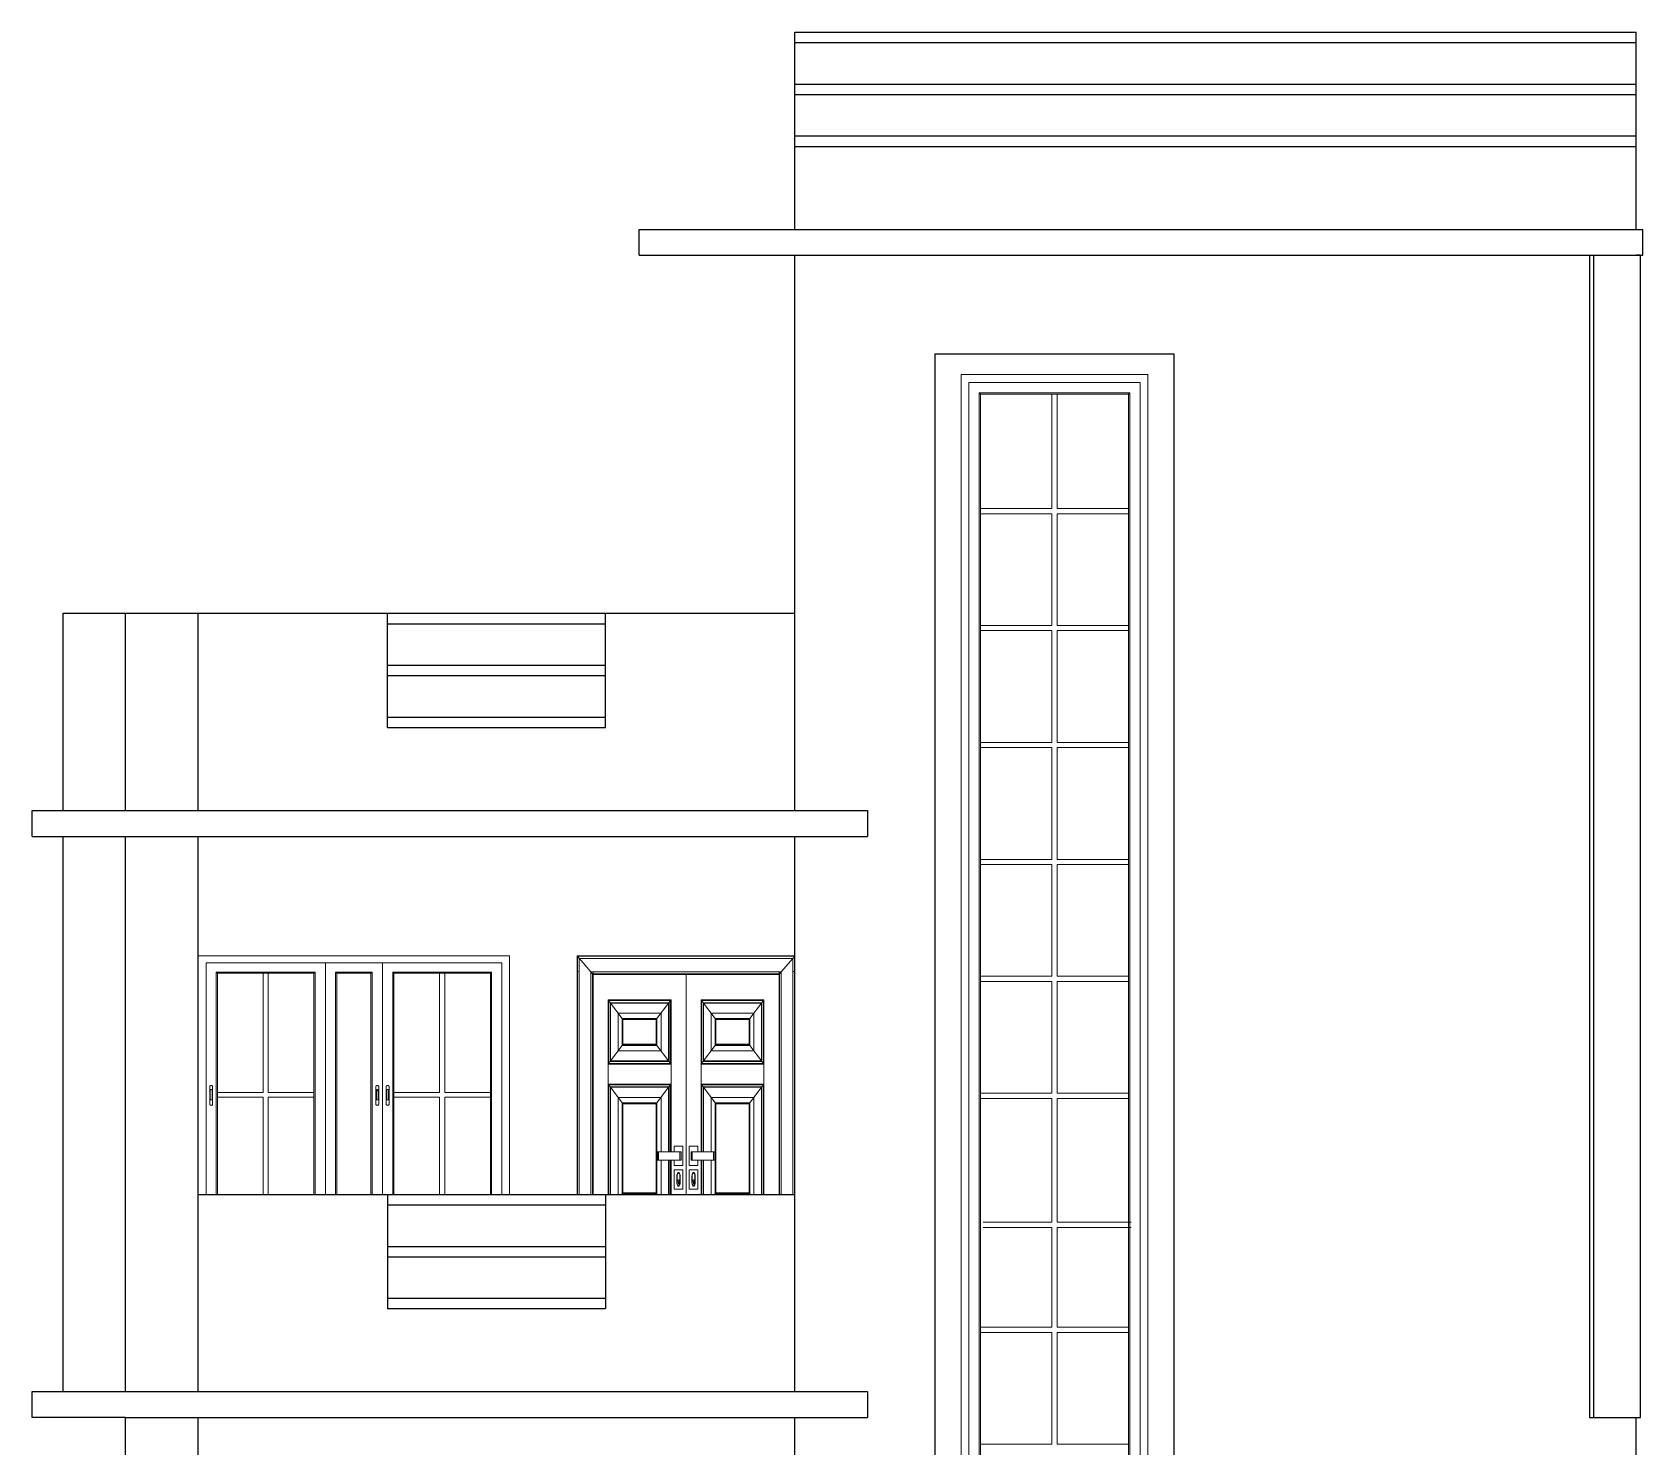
# Model space of a CAD drawing. Header units: inches. Extents: x -5142662 to -4941318, y -3361958 to -3160563.
# Drawn here: x -5011495.1 to -5011184.7, y -3261093.3 to -3260820.6 of the extents above; entities that cross this region are included whole.
import ezdxf

# ---------------------------------------------------------------- set-up
doc = ezdxf.new("R2010")
doc.units = ezdxf.units.IN
doc.header["$LTSCALE"] = 2
doc.header["$MEASUREMENT"] = 0
doc.layers.get('0').update_dxf_attribs({"linetype": 'CONTINUOUS'})
doc.layers.add('F-FURNITURE', color=30, linetype='CONTINUOUS', lineweight=13)
doc.layers.add('window', color=4, linetype='CONTINUOUS', lineweight=13)

msp = doc.modelspace()

# ---------------------------------------------------------------- linework, layer by layer
at = {"ltscale": 0.5}
for p, q in [((-5011348.08, -3260820.63), (-5011185.96, -3260820.63)), ((-5011348.08, -3260858.63), (-5011348.08, -3260820.63)), ((-5011185.96, -3260858.63), (-5011185.96, -3260820.63)), ((-5011348.08, -3260822.63), (-5011185.96, -3260822.63)), ((-5011348.08, -3260830.63), (-5011185.96, -3260830.63)), ((-5011348.08, -3260832.63), (-5011185.96, -3260832.63)), ((-5011348.08, -3260840.63), (-5011185.96, -3260840.63)), ((-5011348.08, -3260842.63), (-5011185.96, -3260842.63)), ((-5011378.08, -3260858.63), (-5011184.7, -3260858.63)), ((-5011378.08, -3260863.63), (-5011378.08, -3260858.63)), ((-5011184.7, -3260863.63), (-5011184.7, -3260858.63)), ((-5011378.08, -3260863.63), (-5011184.7, -3260863.63)), ((-5011348.08, -3260970.63), (-5011348.08, -3260863.63)), ((-5011194.98, -3260863.63), (-5011194.98, -3261087.63)), ((-5011194.14, -3261087.63), (-5011194.14, -3260863.63)), ((-5011185.12, -3260863.63), (-5011185.96, -3260863.63)), ((-5011185.12, -3261087.63), (-5011185.12, -3260863.63)), ((-5011321.08, -3260886.63), (-5011321.08, -3260882.63)), ((-5011321.08, -3260882.63), (-5011275.08, -3260882.63)), ((-5011275.08, -3260882.63), (-5011275.08, -3261167.63)), ((-5011321.08, -3261167.63), (-5011321.08, -3260886.63)), ((-5011489.08, -3260970.63), (-5011489.08, -3260932.63)), ((-5011489.08, -3260932.63), (-5011477.08, -3260932.63)), ((-5011477.08, -3260970.63), (-5011477.08, -3260932.63)), ((-5011477.08, -3260932.63), (-5011348.08, -3260932.63)), ((-5011463.08, -3260970.63), (-5011463.08, -3260932.63)), ((-5011426.58, -3260954.63), (-5011426.58, -3260932.63)), ((-5011384.58, -3260954.63), (-5011384.58, -3260932.63)), ((-5011426.58, -3260934.63), (-5011384.58, -3260934.63)), ((-5011426.58, -3260942.63), (-5011384.58, -3260942.63)), ((-5011426.58, -3260944.63), (-5011384.58, -3260944.63)), ((-5011426.58, -3260952.63), (-5011384.58, -3260952.63)), ((-5011426.58, -3260954.63), (-5011384.58, -3260954.63)), ((-5011495.08, -3260970.63), (-5011334.08, -3260970.63)), ((-5011495.08, -3260975.63), (-5011495.08, -3260970.63)), ((-5011334.08, -3260970.63), (-5011334.08, -3260975.63)), ((-5011495.08, -3260975.63), (-5011334.08, -3260975.63)), ((-5011489.08, -3261082.63), (-5011489.08, -3260975.63)), ((-5011477.08, -3261082.63), (-5011477.08, -3260975.63)), ((-5011463.08, -3261082.63), (-5011463.08, -3260975.63)), ((-5011348.08, -3261082.63), (-5011348.08, -3260975.63)), ((-5011463.08, -3261044.63), (-5011348.08, -3261044.63)), ((-5011426.58, -3261044.63), (-5011426.58, -3261066.63)), ((-5011426.58, -3261046.63), (-5011384.58, -3261046.63)), ((-5011384.58, -3261044.63), (-5011384.58, -3261066.63)), ((-5011426.58, -3261054.63), (-5011384.58, -3261054.63)), ((-5011426.58, -3261056.63), (-5011384.58, -3261056.63)), ((-5011426.58, -3261064.63), (-5011384.58, -3261064.63)), ((-5011426.58, -3261066.63), (-5011384.58, -3261066.63)), ((-5011495.08, -3261082.63), (-5011334.08, -3261082.63)), ((-5011495.08, -3261087.63), (-5011495.08, -3261082.63)), ((-5011334.08, -3261082.63), (-5011334.08, -3261087.63)), ((-5011477.08, -3261087.63), (-5011495.08, -3261087.63)), ((-5011477.08, -3261087.63), (-5011334.08, -3261087.63)), ((-5011477.08, -3261194.63), (-5011477.08, -3261087.63)), ((-5011463.08, -3261194.63), (-5011463.08, -3261087.63)), ((-5011348.08, -3261194.63), (-5011348.08, -3261087.63)), ((-5011194.98, -3261087.63), (-5011185.12, -3261087.63)), ((-5011185.96, -3261194.63), (-5011185.96, -3261087.63))]:
    msp.add_line(p, q, dxfattribs=at)
at = {"layer": 'F-FURNITURE'}
for p, q in [((-5011390.08, -3261044.63), (-5011390.08, -3260998.63)), ((-5011390.08, -3260998.63), (-5011348.08, -3260998.63)), ((-5011390.01, -3261044.63), (-5011390.01, -3260998.71)), ((-5011390.01, -3260998.71), (-5011348.14, -3260998.71)), ((-5011390.01, -3260998.71), (-5011387.08, -3261002.13)), ((-5011389.99, -3260998.73), (-5011348.16, -3260998.73)), ((-5011389.99, -3261001.63), (-5011389.99, -3260998.73)), ((-5011389.65, -3261044.63), (-5011389.65, -3260999.13)), ((-5011389.65, -3260999.13), (-5011348.51, -3260999.13)), ((-5011348.14, -3260998.71), (-5011351.08, -3261002.13)), ((-5011348.51, -3260999.13), (-5011348.51, -3261044.63)), ((-5011348.16, -3260998.73), (-5011348.16, -3261044.63)), ((-5011348.14, -3260998.71), (-5011348.14, -3261044.63)), ((-5011389.99, -3261001.63), (-5011389.93, -3261001.63)), ((-5011389.99, -3261044.63), (-5011389.99, -3261001.63)), ((-5011389.89, -3261001.63), (-5011389.85, -3261001.63)), ((-5011389.8, -3261001.63), (-5011389.7, -3261001.63)), ((-5011387.42, -3261044.63), (-5011387.42, -3261001.73)), ((-5011387.42, -3261001.73), (-5011350.73, -3261001.73)), ((-5011387.08, -3261044.63), (-5011387.08, -3261002.13)), ((-5011387.08, -3261002.13), (-5011351.08, -3261002.13)), ((-5011386.99, -3261001.73), (-5011386.99, -3261001.79)), ((-5011386.99, -3261001.84), (-5011386.99, -3261001.89)), ((-5011386.99, -3261001.94), (-5011386.99, -3261002.02)), ((-5011386.99, -3261002.05), (-5011386.99, -3261002.13)), ((-5011386.99, -3261044.63), (-5011386.99, -3261002.23)), ((-5011386.99, -3261002.23), (-5011351.16, -3261002.23)), ((-5011369.08, -3261044.63), (-5011369.08, -3261002.23)), ((-5011351.16, -3261001.73), (-5011351.16, -3261001.79)), ((-5011351.16, -3261001.84), (-5011351.16, -3261001.89)), ((-5011351.16, -3261001.94), (-5011351.16, -3261002.02)), ((-5011351.16, -3261002.05), (-5011351.16, -3261002.13)), ((-5011351.16, -3261002.23), (-5011351.16, -3261044.63)), ((-5011351.08, -3261002.13), (-5011351.08, -3261044.63)), ((-5011350.73, -3261001.73), (-5011350.73, -3261044.63)), ((-5011348.51, -3261001.63), (-5011348.41, -3261001.63)), ((-5011348.35, -3261001.63), (-5011348.31, -3261001.63)), ((-5011348.26, -3261001.63), (-5011348.19, -3261001.63)), ((-5011384.1, -3261044.63), (-5011384.1, -3261007.13)), ((-5011371.97, -3261007.13), (-5011384.1, -3261007.13)), ((-5011384.02, -3261019.4), (-5011384.02, -3261007.23)), ((-5011384.02, -3261007.23), (-5011372.05, -3261007.23)), ((-5011384.02, -3261007.23), (-5011383.69, -3261007.68)), ((-5011372.38, -3261007.68), (-5011372.05, -3261007.23)), ((-5011372.05, -3261007.23), (-5011372.05, -3261019.4)), ((-5011371.97, -3261007.13), (-5011371.97, -3261036.41)), ((-5011366.18, -3261036.41), (-5011366.18, -3261007.13)), ((-5011354.06, -3261007.13), (-5011366.18, -3261007.13)), ((-5011366.1, -3261019.4), (-5011366.1, -3261007.23)), ((-5011366.1, -3261007.23), (-5011354.14, -3261007.23)), ((-5011366.1, -3261007.23), (-5011365.77, -3261007.68)), ((-5011354.47, -3261007.68), (-5011354.14, -3261007.23)), ((-5011354.14, -3261007.23), (-5011354.14, -3261019.4)), ((-5011354.06, -3261007.13), (-5011354.06, -3261044.63)), ((-5011383.69, -3261018.96), (-5011383.69, -3261007.68)), ((-5011383.69, -3261007.68), (-5011372.38, -3261007.68)), ((-5011383.63, -3261018.88), (-5011383.63, -3261007.75)), ((-5011383.63, -3261007.75), (-5011372.44, -3261007.75)), ((-5011381.39, -3261010.74), (-5011383.63, -3261007.75)), ((-5011373.9, -3261009.71), (-5011382.17, -3261009.71)), ((-5011382.17, -3261009.71), (-5011382.17, -3261016.92)), ((-5011372.44, -3261007.75), (-5011374.68, -3261010.74)), ((-5011373.9, -3261016.92), (-5011373.9, -3261009.71)), ((-5011372.44, -3261007.75), (-5011372.44, -3261018.88)), ((-5011372.38, -3261007.68), (-5011372.38, -3261018.96)), ((-5011372.36, -3261007.65), (-5011372.36, -3261018.98)), ((-5011365.77, -3261018.96), (-5011365.77, -3261007.68)), ((-5011365.77, -3261007.68), (-5011354.47, -3261007.68)), ((-5011365.72, -3261018.88), (-5011365.72, -3261007.75)), ((-5011365.72, -3261007.75), (-5011354.52, -3261007.75)), ((-5011363.48, -3261010.74), (-5011365.72, -3261007.75)), ((-5011355.99, -3261009.71), (-5011364.25, -3261009.71)), ((-5011364.25, -3261009.71), (-5011364.25, -3261016.92)), ((-5011354.52, -3261007.75), (-5011356.76, -3261010.74)), ((-5011355.99, -3261016.92), (-5011355.99, -3261009.71)), ((-5011354.52, -3261007.75), (-5011354.52, -3261018.88)), ((-5011354.47, -3261007.68), (-5011354.47, -3261018.96)), ((-5011354.44, -3261007.65), (-5011354.44, -3261018.98)), ((-5011374.68, -3261010.74), (-5011381.39, -3261010.74)), ((-5011381.39, -3261010.74), (-5011381.39, -3261015.89)), ((-5011381.32, -3261010.84), (-5011381.32, -3261015.79)), ((-5011374.75, -3261010.84), (-5011381.32, -3261010.84)), ((-5011381.24, -3261010.94), (-5011381.24, -3261015.69)), ((-5011374.83, -3261010.94), (-5011381.24, -3261010.94)), ((-5011374.83, -3261015.69), (-5011374.83, -3261010.94)), ((-5011374.75, -3261015.79), (-5011374.75, -3261010.84)), ((-5011374.68, -3261015.89), (-5011374.68, -3261010.74)), ((-5011356.76, -3261010.74), (-5011363.48, -3261010.74)), ((-5011363.48, -3261010.74), (-5011363.48, -3261015.89)), ((-5011363.4, -3261010.84), (-5011363.4, -3261015.79)), ((-5011356.84, -3261010.84), (-5011363.4, -3261010.84)), ((-5011363.32, -3261010.94), (-5011363.32, -3261015.69)), ((-5011356.92, -3261010.94), (-5011363.32, -3261010.94)), ((-5011356.92, -3261015.69), (-5011356.92, -3261010.94)), ((-5011356.84, -3261015.79), (-5011356.84, -3261010.84)), ((-5011356.76, -3261015.89), (-5011356.76, -3261010.74)), ((-5011383.63, -3261018.88), (-5011381.39, -3261015.89)), ((-5011381.39, -3261015.89), (-5011374.68, -3261015.89)), ((-5011381.32, -3261015.79), (-5011374.75, -3261015.79)), ((-5011381.24, -3261015.69), (-5011374.83, -3261015.69)), ((-5011374.68, -3261015.89), (-5011372.44, -3261018.88)), ((-5011365.72, -3261018.88), (-5011363.48, -3261015.89)), ((-5011363.48, -3261015.89), (-5011356.76, -3261015.89)), ((-5011363.4, -3261015.79), (-5011356.84, -3261015.79)), ((-5011363.32, -3261015.69), (-5011356.92, -3261015.69)), ((-5011356.76, -3261015.89), (-5011354.52, -3261018.88)), ((-5011371.97, -3261019.5), (-5011384.1, -3261019.5)), ((-5011384.02, -3261019.4), (-5011383.69, -3261018.96)), ((-5011372.05, -3261019.4), (-5011384.02, -3261019.4)), ((-5011372.36, -3261018.98), (-5011383.71, -3261018.98)), ((-5011372.38, -3261018.96), (-5011383.69, -3261018.96)), ((-5011372.44, -3261018.88), (-5011383.63, -3261018.88)), ((-5011382.17, -3261016.92), (-5011373.9, -3261016.92)), ((-5011372.05, -3261019.4), (-5011372.38, -3261018.96)), ((-5011354.06, -3261019.5), (-5011366.18, -3261019.5)), ((-5011366.1, -3261019.4), (-5011365.77, -3261018.96)), ((-5011354.14, -3261019.4), (-5011366.1, -3261019.4)), ((-5011354.44, -3261018.98), (-5011365.8, -3261018.98)), ((-5011354.47, -3261018.96), (-5011365.77, -3261018.96)), ((-5011354.52, -3261018.88), (-5011365.72, -3261018.88)), ((-5011364.25, -3261016.92), (-5011355.99, -3261016.92)), ((-5011354.14, -3261019.4), (-5011354.47, -3261018.96)), ((-5011371.97, -3261023.37), (-5011384.1, -3261023.37)), ((-5011384.02, -3261044.63), (-5011384.02, -3261023.47)), ((-5011384.02, -3261023.47), (-5011372.05, -3261023.47)), ((-5011384.02, -3261023.47), (-5011383.71, -3261023.88)), ((-5011383.71, -3261023.88), (-5011372.36, -3261023.88)), ((-5011383.71, -3261023.88), (-5011383.69, -3261023.9)), ((-5011383.69, -3261044.63), (-5011383.69, -3261023.9)), ((-5011383.69, -3261023.9), (-5011372.38, -3261023.9)), ((-5011381.39, -3261026.97), (-5011383.63, -3261023.98)), ((-5011383.63, -3261044.63), (-5011383.63, -3261023.98)), ((-5011383.63, -3261023.98), (-5011372.44, -3261023.98)), ((-5011382.17, -3261025.94), (-5011373.9, -3261025.94)), ((-5011382.17, -3261025.94), (-5011382.17, -3261044.63)), ((-5011372.44, -3261023.98), (-5011374.68, -3261026.97)), ((-5011373.9, -3261025.94), (-5011373.9, -3261036.41)), ((-5011372.44, -3261023.98), (-5011372.44, -3261036.41)), ((-5011372.36, -3261023.88), (-5011372.38, -3261023.9)), ((-5011372.38, -3261023.9), (-5011372.38, -3261036.41)), ((-5011372.05, -3261023.47), (-5011372.36, -3261023.88)), ((-5011372.36, -3261023.88), (-5011372.36, -3261036.41)), ((-5011372.05, -3261023.47), (-5011372.05, -3261036.41)), ((-5011354.06, -3261023.37), (-5011366.18, -3261023.37)), ((-5011366.1, -3261036.41), (-5011366.1, -3261023.47)), ((-5011366.1, -3261023.47), (-5011354.14, -3261023.47)), ((-5011366.1, -3261023.47), (-5011365.8, -3261023.88)), ((-5011365.8, -3261023.88), (-5011354.44, -3261023.88)), ((-5011365.8, -3261023.88), (-5011365.78, -3261023.9)), ((-5011365.78, -3261036.41), (-5011365.78, -3261023.9)), ((-5011365.78, -3261023.9), (-5011354.46, -3261023.9)), ((-5011363.48, -3261026.97), (-5011365.72, -3261023.98)), ((-5011365.72, -3261036.41), (-5011365.72, -3261023.98)), ((-5011365.72, -3261023.98), (-5011354.52, -3261023.98)), ((-5011364.25, -3261025.94), (-5011355.99, -3261025.94)), ((-5011364.25, -3261025.94), (-5011364.25, -3261036.41)), ((-5011354.52, -3261023.98), (-5011356.76, -3261026.97)), ((-5011355.99, -3261025.94), (-5011355.99, -3261044.63)), ((-5011354.52, -3261023.98), (-5011354.52, -3261044.63)), ((-5011354.44, -3261023.88), (-5011354.46, -3261023.9)), ((-5011354.46, -3261023.9), (-5011354.46, -3261044.63)), ((-5011354.14, -3261023.47), (-5011354.44, -3261023.88)), ((-5011354.44, -3261023.88), (-5011354.44, -3261044.63)), ((-5011354.14, -3261023.47), (-5011354.14, -3261044.63)), ((-5011381.39, -3261026.97), (-5011374.68, -3261026.97)), ((-5011381.39, -3261044.5), (-5011381.39, -3261026.97)), ((-5011374.75, -3261027.08), (-5011381.32, -3261027.08)), ((-5011381.32, -3261027.08), (-5011381.32, -3261044.39)), ((-5011374.83, -3261027.18), (-5011381.24, -3261027.18)), ((-5011381.24, -3261027.18), (-5011381.24, -3261044.29)), ((-5011374.83, -3261044.29), (-5011374.83, -3261027.18)), ((-5011374.75, -3261044.39), (-5011374.75, -3261027.08)), ((-5011374.68, -3261026.97), (-5011374.68, -3261044.5)), ((-5011363.48, -3261026.97), (-5011356.76, -3261026.97)), ((-5011363.48, -3261044.5), (-5011363.48, -3261026.97)), ((-5011356.84, -3261027.08), (-5011363.4, -3261027.08)), ((-5011363.4, -3261027.08), (-5011363.4, -3261044.39)), ((-5011356.92, -3261027.18), (-5011363.32, -3261027.18)), ((-5011363.32, -3261027.18), (-5011363.32, -3261044.29)), ((-5011356.92, -3261044.29), (-5011356.92, -3261027.18)), ((-5011356.84, -3261044.39), (-5011356.84, -3261027.08)), ((-5011356.76, -3261026.97), (-5011356.76, -3261044.5)), ((-5011374.6, -3261036.41), (-5011374.6, -3261038.01)), ((-5011374.6, -3261036.41), (-5011370.04, -3261036.41)), ((-5011374.6, -3261038.01), (-5011370.04, -3261038.01)), ((-5011374.36, -3261036.41), (-5011374.36, -3261038.01)), ((-5011373.9, -3261038.01), (-5011373.9, -3261044.63)), ((-5011372.44, -3261038.01), (-5011372.44, -3261044.63)), ((-5011372.38, -3261038.01), (-5011372.38, -3261044.63)), ((-5011372.36, -3261038.01), (-5011372.36, -3261044.63)), ((-5011372.05, -3261038.01), (-5011372.05, -3261044.63)), ((-5011371.97, -3261038.01), (-5011371.97, -3261044.63)), ((-5011371.38, -3261035.35), (-5011371.38, -3261036.41)), ((-5011369.67, -3261035.35), (-5011371.38, -3261035.35)), ((-5011371.38, -3261038.01), (-5011371.38, -3261039.07)), ((-5011370.28, -3261036.41), (-5011370.28, -3261038.01)), ((-5011370.04, -3261036.41), (-5011370.04, -3261038.01)), ((-5011369.67, -3261035.35), (-5011369.67, -3261039.07)), ((-5011366.78, -3261035.35), (-5011368.48, -3261035.35)), ((-5011368.48, -3261035.35), (-5011368.48, -3261039.07)), ((-5011368.12, -3261036.41), (-5011368.12, -3261038.01)), ((-5011363.56, -3261036.41), (-5011368.12, -3261036.41)), ((-5011363.56, -3261038.01), (-5011368.12, -3261038.01)), ((-5011367.87, -3261036.41), (-5011367.87, -3261038.01)), ((-5011366.78, -3261035.35), (-5011366.78, -3261036.41)), ((-5011366.78, -3261038.01), (-5011366.78, -3261039.07)), ((-5011366.18, -3261044.63), (-5011366.18, -3261038.01)), ((-5011366.1, -3261044.63), (-5011366.1, -3261038.01)), ((-5011365.78, -3261044.63), (-5011365.78, -3261038.01)), ((-5011365.72, -3261044.63), (-5011365.72, -3261038.01)), ((-5011364.25, -3261044.63), (-5011364.25, -3261038.01)), ((-5011363.8, -3261036.41), (-5011363.8, -3261038.01)), ((-5011363.56, -3261036.41), (-5011363.56, -3261038.01)), ((-5011371.38, -3261039.07), (-5011369.67, -3261039.07)), ((-5011371.38, -3261039.87), (-5011369.67, -3261039.87)), ((-5011371.38, -3261043.59), (-5011371.38, -3261039.87)), ((-5011370.82, -3261040.89), (-5011370.83, -3261041.07)), ((-5011370.83, -3261042.4), (-5011370.83, -3261041.07)), ((-5011370.79, -3261040.73), (-5011370.82, -3261040.89)), ((-5011370.74, -3261040.6), (-5011370.79, -3261040.73)), ((-5011370.78, -3261041.07), (-5011370.77, -3261040.92)), ((-5011370.78, -3261042.39), (-5011370.78, -3261041.07)), ((-5011370.77, -3261040.92), (-5011370.75, -3261040.78)), ((-5011370.75, -3261040.78), (-5011370.71, -3261040.67)), ((-5011370.68, -3261040.49), (-5011370.74, -3261040.6)), ((-5011370.71, -3261040.67), (-5011370.65, -3261040.58)), ((-5011370.6, -3261040.42), (-5011370.68, -3261040.49)), ((-5011370.65, -3261040.58), (-5011370.59, -3261040.52)), ((-5011370.53, -3261040.4), (-5011370.6, -3261040.42)), ((-5011370.59, -3261040.52), (-5011370.53, -3261040.5)), ((-5011370.45, -3261040.42), (-5011370.53, -3261040.4)), ((-5011370.53, -3261040.5), (-5011370.46, -3261040.52)), ((-5011370.46, -3261040.52), (-5011370.4, -3261040.58)), ((-5011370.37, -3261040.49), (-5011370.45, -3261040.42)), ((-5011370.4, -3261040.58), (-5011370.34, -3261040.67)), ((-5011370.31, -3261040.6), (-5011370.37, -3261040.49)), ((-5011370.34, -3261040.67), (-5011370.3, -3261040.78)), ((-5011370.26, -3261040.73), (-5011370.31, -3261040.6)), ((-5011370.3, -3261040.78), (-5011370.28, -3261040.92)), ((-5011370.28, -3261040.92), (-5011370.27, -3261041.07)), ((-5011370.27, -3261041.07), (-5011370.27, -3261042.39)), ((-5011370.23, -3261040.89), (-5011370.26, -3261040.73)), ((-5011370.22, -3261041.07), (-5011370.23, -3261040.89)), ((-5011370.22, -3261042.4), (-5011370.22, -3261041.07)), ((-5011369.67, -3261039.87), (-5011369.67, -3261043.59)), ((-5011368.48, -3261039.07), (-5011366.78, -3261039.07)), ((-5011368.48, -3261039.87), (-5011368.48, -3261043.59)), ((-5011366.78, -3261039.87), (-5011368.48, -3261039.87)), ((-5011367.93, -3261041.07), (-5011367.92, -3261040.89)), ((-5011367.93, -3261042.4), (-5011367.93, -3261041.07)), ((-5011367.92, -3261040.89), (-5011367.89, -3261040.73)), ((-5011367.89, -3261040.73), (-5011367.84, -3261040.6)), ((-5011367.88, -3261040.92), (-5011367.89, -3261041.07)), ((-5011367.89, -3261041.07), (-5011367.89, -3261042.39)), ((-5011367.85, -3261040.78), (-5011367.88, -3261040.92)), ((-5011367.81, -3261040.67), (-5011367.85, -3261040.78)), ((-5011367.84, -3261040.6), (-5011367.78, -3261040.49)), ((-5011367.76, -3261040.58), (-5011367.81, -3261040.67)), ((-5011367.78, -3261040.49), (-5011367.71, -3261040.42)), ((-5011367.7, -3261040.52), (-5011367.76, -3261040.58)), ((-5011367.71, -3261040.42), (-5011367.63, -3261040.4)), ((-5011367.63, -3261040.5), (-5011367.7, -3261040.52)), ((-5011367.63, -3261040.4), (-5011367.55, -3261040.42)), ((-5011367.56, -3261040.52), (-5011367.63, -3261040.5)), ((-5011367.5, -3261040.58), (-5011367.56, -3261040.52)), ((-5011367.55, -3261040.42), (-5011367.48, -3261040.49)), ((-5011367.45, -3261040.67), (-5011367.5, -3261040.58)), ((-5011367.48, -3261040.49), (-5011367.41, -3261040.6)), ((-5011367.41, -3261040.78), (-5011367.45, -3261040.67)), ((-5011367.41, -3261040.6), (-5011367.37, -3261040.73)), ((-5011367.38, -3261040.92), (-5011367.41, -3261040.78)), ((-5011367.37, -3261041.07), (-5011367.38, -3261040.92)), ((-5011367.37, -3261040.73), (-5011367.34, -3261040.89)), ((-5011367.37, -3261042.39), (-5011367.37, -3261041.07)), ((-5011367.34, -3261040.89), (-5011367.33, -3261041.07)), ((-5011367.33, -3261042.4), (-5011367.33, -3261041.07)), ((-5011366.78, -3261043.59), (-5011366.78, -3261039.87)), ((-5011381.5, -3261044.63), (-5011381.39, -3261044.5)), ((-5011374.68, -3261044.5), (-5011381.39, -3261044.5)), ((-5011381.32, -3261044.39), (-5011374.75, -3261044.39)), ((-5011381.24, -3261044.29), (-5011374.83, -3261044.29)), ((-5011374.68, -3261044.5), (-5011374.57, -3261044.63)), ((-5011369.67, -3261043.59), (-5011371.38, -3261043.59)), ((-5011370.83, -3261042.4), (-5011370.82, -3261042.57)), ((-5011370.82, -3261042.57), (-5011370.79, -3261042.73)), ((-5011370.79, -3261042.73), (-5011370.74, -3261042.87)), ((-5011370.75, -3261042.12), (-5011370.78, -3261042.26)), ((-5011370.78, -3261042.26), (-5011370.78, -3261042.39)), ((-5011370.78, -3261042.39), (-5011370.78, -3261042.4)), ((-5011370.78, -3261042.4), (-5011370.77, -3261042.54)), ((-5011370.78, -3261042.4), (-5011370.78, -3261042.4)), ((-5011370.77, -3261042.54), (-5011370.77, -3261042.55)), ((-5011370.77, -3261042.55), (-5011370.75, -3261042.68)), ((-5011370.71, -3261042), (-5011370.75, -3261042.12)), ((-5011370.75, -3261042.68), (-5011370.75, -3261042.69)), ((-5011370.75, -3261042.69), (-5011370.71, -3261042.8)), ((-5011370.74, -3261042.87), (-5011370.68, -3261042.97)), ((-5011370.66, -3261041.91), (-5011370.71, -3261042)), ((-5011370.71, -3261042.8), (-5011370.71, -3261042.8)), ((-5011370.71, -3261042.8), (-5011370.65, -3261042.89)), ((-5011370.68, -3261042.97), (-5011370.6, -3261043.04)), ((-5011370.59, -3261041.85), (-5011370.66, -3261041.91)), ((-5011370.65, -3261042.89), (-5011370.65, -3261042.89)), ((-5011370.65, -3261042.89), (-5011370.59, -3261042.94)), ((-5011370.6, -3261043.04), (-5011370.53, -3261043.06)), ((-5011370.53, -3261041.83), (-5011370.59, -3261041.85)), ((-5011370.59, -3261042.94), (-5011370.59, -3261042.95)), ((-5011370.59, -3261042.95), (-5011370.53, -3261042.96)), ((-5011370.56, -3261042.13), (-5011370.49, -3261042.13)), ((-5011370.56, -3261042.66), (-5011370.56, -3261042.13)), ((-5011370.49, -3261042.66), (-5011370.56, -3261042.66)), ((-5011370.46, -3261041.85), (-5011370.53, -3261041.83)), ((-5011370.53, -3261042.96), (-5011370.52, -3261042.96)), ((-5011370.53, -3261043.06), (-5011370.45, -3261043.04)), ((-5011370.52, -3261042.96), (-5011370.46, -3261042.94)), ((-5011370.49, -3261042.13), (-5011370.49, -3261042.66)), ((-5011370.4, -3261041.9), (-5011370.46, -3261041.85)), ((-5011370.46, -3261042.94), (-5011370.4, -3261042.89)), ((-5011370.46, -3261042.94), (-5011370.46, -3261042.94)), ((-5011370.45, -3261043.04), (-5011370.37, -3261042.97)), ((-5011370.34, -3261041.99), (-5011370.4, -3261041.9)), ((-5011370.4, -3261042.89), (-5011370.39, -3261042.88)), ((-5011370.39, -3261042.88), (-5011370.34, -3261042.8)), ((-5011370.37, -3261042.97), (-5011370.31, -3261042.87)), ((-5011370.3, -3261042.11), (-5011370.34, -3261041.99)), ((-5011370.34, -3261042.79), (-5011370.3, -3261042.68)), ((-5011370.34, -3261042.8), (-5011370.34, -3261042.79)), ((-5011370.31, -3261042.87), (-5011370.26, -3261042.73)), ((-5011370.28, -3261042.24), (-5011370.3, -3261042.11)), ((-5011370.3, -3261042.67), (-5011370.28, -3261042.54)), ((-5011370.3, -3261042.68), (-5011370.3, -3261042.67)), ((-5011370.27, -3261042.39), (-5011370.28, -3261042.24)), ((-5011370.28, -3261042.54), (-5011370.27, -3261042.54)), ((-5011370.27, -3261042.54), (-5011370.27, -3261042.39)), ((-5011370.26, -3261042.73), (-5011370.23, -3261042.57)), ((-5011370.23, -3261042.57), (-5011370.22, -3261042.4)), ((-5011368.48, -3261043.59), (-5011366.78, -3261043.59)), ((-5011367.92, -3261042.57), (-5011367.93, -3261042.4)), ((-5011367.89, -3261042.73), (-5011367.92, -3261042.57)), ((-5011367.89, -3261042.39), (-5011367.88, -3261042.24)), ((-5011367.88, -3261042.54), (-5011367.89, -3261042.39)), ((-5011367.84, -3261042.87), (-5011367.89, -3261042.73)), ((-5011367.88, -3261042.24), (-5011367.85, -3261042.11)), ((-5011367.88, -3261042.54), (-5011367.88, -3261042.54)), ((-5011367.85, -3261042.67), (-5011367.88, -3261042.54)), ((-5011367.85, -3261042.11), (-5011367.81, -3261041.99)), ((-5011367.85, -3261042.68), (-5011367.85, -3261042.67)), ((-5011367.81, -3261042.79), (-5011367.85, -3261042.68)), ((-5011367.78, -3261042.97), (-5011367.84, -3261042.87)), ((-5011367.81, -3261041.99), (-5011367.76, -3261041.9)), ((-5011367.81, -3261042.8), (-5011367.81, -3261042.79)), ((-5011367.76, -3261042.88), (-5011367.81, -3261042.8)), ((-5011367.71, -3261043.04), (-5011367.78, -3261042.97)), ((-5011367.76, -3261041.9), (-5011367.69, -3261041.85)), ((-5011367.76, -3261042.89), (-5011367.76, -3261042.88)), ((-5011367.7, -3261042.94), (-5011367.76, -3261042.89)), ((-5011367.63, -3261043.06), (-5011367.71, -3261043.04)), ((-5011367.63, -3261042.96), (-5011367.7, -3261042.94)), ((-5011367.7, -3261042.94), (-5011367.7, -3261042.94)), ((-5011367.69, -3261041.85), (-5011367.63, -3261041.83)), ((-5011367.66, -3261042.13), (-5011367.66, -3261042.66)), ((-5011367.6, -3261042.13), (-5011367.66, -3261042.13)), ((-5011367.66, -3261042.66), (-5011367.6, -3261042.66)), ((-5011367.63, -3261041.83), (-5011367.56, -3261041.85)), ((-5011367.57, -3261042.95), (-5011367.63, -3261042.96)), ((-5011367.63, -3261042.96), (-5011367.63, -3261042.96)), ((-5011367.55, -3261043.04), (-5011367.63, -3261043.06)), ((-5011367.6, -3261042.66), (-5011367.6, -3261042.13)), ((-5011367.56, -3261042.94), (-5011367.57, -3261042.95)), ((-5011367.56, -3261041.85), (-5011367.5, -3261041.91)), ((-5011367.5, -3261042.89), (-5011367.56, -3261042.94)), ((-5011367.48, -3261042.97), (-5011367.55, -3261043.04)), ((-5011367.5, -3261041.91), (-5011367.44, -3261042)), ((-5011367.45, -3261042.8), (-5011367.5, -3261042.89)), ((-5011367.5, -3261042.89), (-5011367.5, -3261042.89)), ((-5011367.41, -3261042.87), (-5011367.48, -3261042.97)), ((-5011367.41, -3261042.69), (-5011367.45, -3261042.8)), ((-5011367.45, -3261042.8), (-5011367.45, -3261042.8)), ((-5011367.44, -3261042), (-5011367.4, -3261042.12)), ((-5011367.38, -3261042.55), (-5011367.41, -3261042.68)), ((-5011367.41, -3261042.68), (-5011367.41, -3261042.69)), ((-5011367.37, -3261042.73), (-5011367.41, -3261042.87)), ((-5011367.4, -3261042.12), (-5011367.38, -3261042.26)), ((-5011367.38, -3261042.26), (-5011367.37, -3261042.39)), ((-5011367.37, -3261042.4), (-5011367.38, -3261042.54)), ((-5011367.38, -3261042.54), (-5011367.38, -3261042.55)), ((-5011367.37, -3261042.39), (-5011367.37, -3261042.4)), ((-5011367.37, -3261042.4), (-5011367.37, -3261042.4)), ((-5011367.34, -3261042.57), (-5011367.37, -3261042.73)), ((-5011367.33, -3261042.4), (-5011367.34, -3261042.57)), ((-5011363.58, -3261044.63), (-5011363.48, -3261044.5)), ((-5011356.76, -3261044.5), (-5011363.48, -3261044.5)), ((-5011363.4, -3261044.39), (-5011356.84, -3261044.39)), ((-5011363.32, -3261044.29), (-5011356.92, -3261044.29)), ((-5011356.76, -3261044.5), (-5011356.66, -3261044.63))]:
    msp.add_line(p, q, dxfattribs=at)
at = {"layer": 'window'}
for p, q in [((-5011316.08, -3261164.63), (-5011316.08, -3260886.63)), ((-5011280.08, -3260886.63), (-5011316.08, -3260886.63)), ((-5011314.58, -3260888.13), (-5011281.57, -3260888.13)), ((-5011314.58, -3260888.13), (-5011314.58, -3261162.63)), ((-5011281.57, -3261162.63), (-5011281.57, -3260888.13)), ((-5011280.08, -3261164.63), (-5011280.08, -3260886.63)), ((-5011283.57, -3260890.13), (-5011312.58, -3260890.13)), ((-5011312.58, -3260890.13), (-5011312.58, -3261161.13)), ((-5011312.33, -3260890.38), (-5011312.58, -3260890.13)), ((-5011312.33, -3260890.38), (-5011312.33, -3261160.88)), ((-5011312.33, -3260890.38), (-5011283.82, -3260890.38)), ((-5011298.57, -3260890.38), (-5011298.57, -3260912.43)), ((-5011297.57, -3260890.38), (-5011297.57, -3260912.43)), ((-5011283.82, -3260890.38), (-5011283.57, -3260890.13)), ((-5011283.82, -3261160.88), (-5011283.82, -3260890.38)), ((-5011283.57, -3261161.13), (-5011283.57, -3260890.13)), ((-5011312.33, -3260912.43), (-5011298.57, -3260912.43)), ((-5011312.33, -3260913.43), (-5011298.57, -3260913.43)), ((-5011298.57, -3260913.43), (-5011298.57, -3260934.97)), ((-5011297.57, -3260912.43), (-5011283.82, -3260912.43)), ((-5011297.57, -3260913.43), (-5011297.57, -3260934.97)), ((-5011297.57, -3260913.43), (-5011283.82, -3260913.43)), ((-5011312.33, -3260934.97), (-5011298.57, -3260934.97)), ((-5011312.33, -3260935.97), (-5011298.57, -3260935.97)), ((-5011298.57, -3260935.97), (-5011298.57, -3260957.51)), ((-5011297.57, -3260934.97), (-5011283.82, -3260934.97)), ((-5011297.57, -3260935.97), (-5011297.57, -3260957.51)), ((-5011297.57, -3260935.97), (-5011283.82, -3260935.97)), ((-5011312.33, -3260957.51), (-5011298.57, -3260957.51)), ((-5011297.57, -3260957.51), (-5011283.82, -3260957.51)), ((-5011312.33, -3260958.51), (-5011298.57, -3260958.51)), ((-5011298.57, -3260958.51), (-5011298.57, -3260980.05)), ((-5011297.57, -3260958.51), (-5011297.57, -3260980.05)), ((-5011297.57, -3260958.51), (-5011283.82, -3260958.51)), ((-5011312.33, -3260980.05), (-5011298.57, -3260980.05)), ((-5011312.33, -3260981.05), (-5011298.57, -3260981.05)), ((-5011298.57, -3260981.05), (-5011298.57, -3261002.59)), ((-5011297.57, -3260980.05), (-5011283.82, -3260980.05)), ((-5011297.57, -3260981.05), (-5011297.57, -3261002.59)), ((-5011297.57, -3260981.05), (-5011283.82, -3260981.05)), ((-5011463.08, -3261052.63), (-5011463.08, -3260998.63)), ((-5011403.08, -3260998.63), (-5011463.08, -3260998.63)), ((-5011461.58, -3261044.63), (-5011461.58, -3260999.97)), ((-5011404.58, -3260999.97), (-5011461.58, -3260999.97)), ((-5011438.58, -3260999.97), (-5011438.58, -3261044.63)), ((-5011427.58, -3260999.97), (-5011427.58, -3261044.63)), ((-5011404.58, -3260999.97), (-5011404.58, -3261044.63)), ((-5011403.08, -3261044.63), (-5011403.08, -3260998.63)), ((-5011459.61, -3261044.63), (-5011459.61, -3261001.77)), ((-5011459.61, -3261001.77), (-5011440.54, -3261001.77)), ((-5011459.37, -3261001.99), (-5011459.61, -3261001.77)), ((-5011459.37, -3261044.63), (-5011459.37, -3261001.99)), ((-5011440.79, -3261001.99), (-5011459.37, -3261001.99)), ((-5011450.57, -3261001.99), (-5011450.57, -3261024.96)), ((-5011449.59, -3261001.99), (-5011449.59, -3261024.96)), ((-5011440.79, -3261001.99), (-5011440.54, -3261001.77)), ((-5011440.79, -3261001.99), (-5011440.79, -3261044.63)), ((-5011440.54, -3261001.77), (-5011440.54, -3261044.63)), ((-5011429.54, -3261001.77), (-5011436.61, -3261001.77)), ((-5011436.61, -3261001.77), (-5011436.61, -3261044.63)), ((-5011436.37, -3261001.99), (-5011436.61, -3261001.77)), ((-5011436.37, -3261001.99), (-5011436.37, -3261044.63)), ((-5011436.37, -3261001.99), (-5011429.79, -3261001.99)), ((-5011429.79, -3261001.99), (-5011429.54, -3261001.77)), ((-5011429.79, -3261044.63), (-5011429.79, -3261001.99)), ((-5011429.54, -3261044.63), (-5011429.54, -3261001.77)), ((-5011425.61, -3261044.63), (-5011425.61, -3261001.77)), ((-5011425.61, -3261001.77), (-5011406.54, -3261001.77)), ((-5011425.37, -3261001.99), (-5011425.61, -3261001.77)), ((-5011425.37, -3261044.63), (-5011425.37, -3261001.99)), ((-5011406.79, -3261001.99), (-5011425.37, -3261001.99)), ((-5011416.57, -3261001.99), (-5011416.57, -3261024.96)), ((-5011415.59, -3261001.99), (-5011415.59, -3261024.96)), ((-5011406.79, -3261001.99), (-5011406.54, -3261001.77)), ((-5011406.79, -3261001.99), (-5011406.79, -3261044.63)), ((-5011406.54, -3261001.77), (-5011406.54, -3261044.63)), ((-5011312.33, -3261002.59), (-5011298.57, -3261002.59)), ((-5011312.33, -3261003.59), (-5011298.57, -3261003.59)), ((-5011298.57, -3261003.59), (-5011298.57, -3261025.13)), ((-5011297.57, -3261002.59), (-5011283.82, -3261002.59)), ((-5011297.57, -3261003.59), (-5011297.57, -3261025.13)), ((-5011297.57, -3261003.59), (-5011283.82, -3261003.59)), ((-5011460.85, -3261023.81), (-5011460.84, -3261023.78)), ((-5011460.85, -3261023.85), (-5011460.84, -3261023.78)), ((-5011460.85, -3261023.85), (-5011460.85, -3261023.81)), ((-5011460.85, -3261027.24), (-5011460.85, -3261023.85)), ((-5011460.84, -3261023.78), (-5011460.82, -3261023.74)), ((-5011460.82, -3261023.74), (-5011460.8, -3261023.72)), ((-5011460.77, -3261023.69), (-5011460.8, -3261023.72)), ((-5011460.74, -3261023.67), (-5011460.77, -3261023.69)), ((-5011460.75, -3261024.52), (-5011460.76, -3261024.54)), ((-5011460.76, -3261024.54), (-5011460.76, -3261024.56)), ((-5011460.76, -3261024.56), (-5011460.76, -3261026.27)), ((-5011460.74, -3261024.5), (-5011460.75, -3261024.52)), ((-5011460.74, -3261023.67), (-5011460.7, -3261023.65)), ((-5011460.73, -3261024.48), (-5011460.74, -3261024.5)), ((-5011460.71, -3261024.46), (-5011460.73, -3261024.48)), ((-5011460.69, -3261024.44), (-5011460.71, -3261024.46)), ((-5011460.67, -3261023.64), (-5011460.7, -3261023.65)), ((-5011460.66, -3261024.43), (-5011460.69, -3261024.44)), ((-5011460.62, -3261023.63), (-5011460.67, -3261023.64)), ((-5011460.64, -3261024.42), (-5011460.66, -3261024.43)), ((-5011460.61, -3261024.42), (-5011460.64, -3261024.42)), ((-5011460.58, -3261023.62), (-5011460.62, -3261023.63)), ((-5011460.58, -3261024.42), (-5011460.61, -3261024.42)), ((-5011460.54, -3261023.63), (-5011460.58, -3261023.62)), ((-5011460.55, -3261024.42), (-5011460.58, -3261024.42)), ((-5011460.53, -3261024.42), (-5011460.55, -3261024.42)), ((-5011460.54, -3261023.63), (-5011460.5, -3261023.64)), ((-5011460.5, -3261024.43), (-5011460.53, -3261024.42)), ((-5011460.5, -3261023.64), (-5011460.46, -3261023.65)), ((-5011460.48, -3261024.44), (-5011460.5, -3261024.43)), ((-5011460.45, -3261024.46), (-5011460.48, -3261024.44)), ((-5011460.46, -3261023.65), (-5011460.42, -3261023.67)), ((-5011460.43, -3261024.48), (-5011460.45, -3261024.46)), ((-5011460.42, -3261024.5), (-5011460.43, -3261024.48)), ((-5011460.42, -3261023.67), (-5011460.39, -3261023.69)), ((-5011460.41, -3261024.52), (-5011460.42, -3261024.5)), ((-5011460.4, -3261024.54), (-5011460.41, -3261024.52)), ((-5011460.4, -3261024.56), (-5011460.4, -3261024.54)), ((-5011460.4, -3261026.27), (-5011460.4, -3261024.56)), ((-5011460.39, -3261023.69), (-5011460.36, -3261023.72)), ((-5011460.34, -3261023.74), (-5011460.36, -3261023.72)), ((-5011460.32, -3261023.78), (-5011460.34, -3261023.74)), ((-5011460.31, -3261023.81), (-5011460.32, -3261023.78)), ((-5011460.31, -3261023.81), (-5011460.31, -3261023.85)), ((-5011460.31, -3261023.85), (-5011460.31, -3261027.24)), ((-5011459.37, -3261024.96), (-5011450.57, -3261024.96)), ((-5011459.37, -3261025.86), (-5011450.57, -3261025.86)), ((-5011450.57, -3261025.86), (-5011450.57, -3261044.63)), ((-5011449.59, -3261024.96), (-5011440.79, -3261024.96)), ((-5011449.59, -3261025.86), (-5011440.79, -3261025.86)), ((-5011449.59, -3261025.86), (-5011449.59, -3261044.63)), ((-5011428.83, -3261023.78), (-5011428.84, -3261023.81)), ((-5011428.84, -3261023.81), (-5011428.84, -3261023.85)), ((-5011428.84, -3261023.85), (-5011428.84, -3261027.24)), ((-5011428.81, -3261023.74), (-5011428.83, -3261023.78)), ((-5011428.79, -3261023.72), (-5011428.81, -3261023.74)), ((-5011428.76, -3261023.69), (-5011428.79, -3261023.72)), ((-5011428.73, -3261023.67), (-5011428.76, -3261023.69)), ((-5011428.75, -3261024.52), (-5011428.73, -3261024.5)), ((-5011428.75, -3261024.54), (-5011428.75, -3261024.52)), ((-5011428.75, -3261024.56), (-5011428.75, -3261024.54)), ((-5011428.75, -3261024.81), (-5011428.75, -3261024.56)), ((-5011428.75, -3261024.77), (-5011428.73, -3261024.74)), ((-5011428.75, -3261024.79), (-5011428.75, -3261024.77)), ((-5011428.75, -3261024.81), (-5011428.75, -3261024.79)), ((-5011428.75, -3261026.27), (-5011428.75, -3261024.81)), ((-5011428.7, -3261023.65), (-5011428.73, -3261023.67)), ((-5011428.73, -3261024.5), (-5011428.72, -3261024.48)), ((-5011428.73, -3261024.74), (-5011428.72, -3261024.72)), ((-5011428.72, -3261024.48), (-5011428.7, -3261024.46)), ((-5011428.72, -3261024.72), (-5011428.7, -3261024.71)), ((-5011428.66, -3261023.64), (-5011428.7, -3261023.65)), ((-5011428.7, -3261024.46), (-5011428.68, -3261024.44)), ((-5011428.7, -3261024.71), (-5011428.68, -3261024.69)), ((-5011428.68, -3261024.44), (-5011428.66, -3261024.43)), ((-5011428.68, -3261024.69), (-5011428.66, -3261024.68)), ((-5011428.61, -3261023.63), (-5011428.66, -3261023.64)), ((-5011428.66, -3261024.43), (-5011428.63, -3261024.42)), ((-5011428.66, -3261024.68), (-5011428.63, -3261024.67)), ((-5011428.63, -3261024.42), (-5011428.6, -3261024.42)), ((-5011428.63, -3261024.67), (-5011428.6, -3261024.67)), ((-5011428.57, -3261023.62), (-5011428.61, -3261023.63)), ((-5011428.6, -3261024.42), (-5011428.57, -3261024.42)), ((-5011428.6, -3261024.67), (-5011428.57, -3261024.66)), ((-5011428.53, -3261023.63), (-5011428.57, -3261023.62)), ((-5011428.57, -3261024.42), (-5011428.54, -3261024.42)), ((-5011428.57, -3261024.66), (-5011428.54, -3261024.67)), ((-5011428.54, -3261024.42), (-5011428.52, -3261024.42)), ((-5011428.54, -3261024.67), (-5011428.52, -3261024.67)), ((-5011428.49, -3261023.64), (-5011428.53, -3261023.63)), ((-5011428.52, -3261024.42), (-5011428.49, -3261024.43)), ((-5011428.52, -3261024.67), (-5011428.49, -3261024.68)), ((-5011428.45, -3261023.65), (-5011428.49, -3261023.64)), ((-5011428.49, -3261024.43), (-5011428.47, -3261024.44)), ((-5011428.49, -3261024.68), (-5011428.47, -3261024.69)), ((-5011428.47, -3261024.44), (-5011428.44, -3261024.46)), ((-5011428.47, -3261024.69), (-5011428.44, -3261024.71)), ((-5011428.41, -3261023.67), (-5011428.45, -3261023.65)), ((-5011428.44, -3261024.46), (-5011428.43, -3261024.48)), ((-5011428.44, -3261024.71), (-5011428.43, -3261024.72)), ((-5011428.43, -3261024.48), (-5011428.41, -3261024.5)), ((-5011428.43, -3261024.72), (-5011428.41, -3261024.74)), ((-5011428.38, -3261023.69), (-5011428.41, -3261023.67)), ((-5011428.41, -3261024.5), (-5011428.4, -3261024.52)), ((-5011428.41, -3261024.74), (-5011428.4, -3261024.77)), ((-5011428.4, -3261024.52), (-5011428.39, -3261024.54)), ((-5011428.4, -3261024.77), (-5011428.39, -3261024.79)), ((-5011428.39, -3261024.54), (-5011428.39, -3261024.56)), ((-5011428.39, -3261026.27), (-5011428.39, -3261024.56)), ((-5011428.39, -3261024.79), (-5011428.39, -3261024.81)), ((-5011428.35, -3261023.72), (-5011428.38, -3261023.69)), ((-5011428.33, -3261023.74), (-5011428.35, -3261023.72)), ((-5011428.32, -3261023.78), (-5011428.33, -3261023.74)), ((-5011428.31, -3261023.81), (-5011428.32, -3261023.78)), ((-5011428.3, -3261023.85), (-5011428.32, -3261023.78)), ((-5011428.3, -3261023.85), (-5011428.31, -3261023.81)), ((-5011428.3, -3261027.24), (-5011428.3, -3261023.85)), ((-5011426.85, -3261023.81), (-5011426.84, -3261023.78)), ((-5011426.85, -3261023.85), (-5011426.84, -3261023.78)), ((-5011426.85, -3261023.85), (-5011426.85, -3261023.81)), ((-5011426.85, -3261027.24), (-5011426.85, -3261023.85)), ((-5011426.84, -3261023.78), (-5011426.82, -3261023.74)), ((-5011426.82, -3261023.74), (-5011426.8, -3261023.72)), ((-5011426.77, -3261023.69), (-5011426.8, -3261023.72)), ((-5011426.74, -3261023.67), (-5011426.77, -3261023.69)), ((-5011426.75, -3261024.52), (-5011426.76, -3261024.54)), ((-5011426.76, -3261024.54), (-5011426.76, -3261024.56)), ((-5011426.76, -3261024.56), (-5011426.76, -3261026.27)), ((-5011426.74, -3261024.5), (-5011426.75, -3261024.52)), ((-5011426.74, -3261023.67), (-5011426.7, -3261023.65)), ((-5011426.73, -3261024.48), (-5011426.74, -3261024.5)), ((-5011426.71, -3261024.46), (-5011426.73, -3261024.48)), ((-5011426.69, -3261024.44), (-5011426.71, -3261024.46)), ((-5011426.67, -3261023.64), (-5011426.7, -3261023.65)), ((-5011426.66, -3261024.43), (-5011426.69, -3261024.44)), ((-5011426.62, -3261023.63), (-5011426.67, -3261023.64)), ((-5011426.64, -3261024.42), (-5011426.66, -3261024.43)), ((-5011426.61, -3261024.42), (-5011426.64, -3261024.42)), ((-5011426.58, -3261023.62), (-5011426.62, -3261023.63)), ((-5011426.58, -3261024.42), (-5011426.61, -3261024.42)), ((-5011426.54, -3261023.63), (-5011426.58, -3261023.62)), ((-5011426.55, -3261024.42), (-5011426.58, -3261024.42)), ((-5011426.53, -3261024.42), (-5011426.55, -3261024.42)), ((-5011426.54, -3261023.63), (-5011426.5, -3261023.64)), ((-5011426.5, -3261024.43), (-5011426.53, -3261024.42)), ((-5011426.5, -3261023.64), (-5011426.46, -3261023.65)), ((-5011426.48, -3261024.44), (-5011426.5, -3261024.43)), ((-5011426.45, -3261024.46), (-5011426.48, -3261024.44)), ((-5011426.46, -3261023.65), (-5011426.42, -3261023.67)), ((-5011426.43, -3261024.48), (-5011426.45, -3261024.46)), ((-5011426.42, -3261024.5), (-5011426.43, -3261024.48)), ((-5011426.42, -3261023.67), (-5011426.39, -3261023.69)), ((-5011426.41, -3261024.52), (-5011426.42, -3261024.5)), ((-5011426.4, -3261024.54), (-5011426.41, -3261024.52)), ((-5011426.4, -3261024.56), (-5011426.4, -3261024.54)), ((-5011426.4, -3261026.27), (-5011426.4, -3261024.56)), ((-5011426.39, -3261023.69), (-5011426.36, -3261023.72)), ((-5011426.34, -3261023.74), (-5011426.36, -3261023.72)), ((-5011426.32, -3261023.78), (-5011426.34, -3261023.74)), ((-5011426.31, -3261023.81), (-5011426.32, -3261023.78)), ((-5011426.31, -3261023.81), (-5011426.31, -3261023.85)), ((-5011426.31, -3261023.85), (-5011426.31, -3261027.24)), ((-5011425.37, -3261024.96), (-5011416.57, -3261024.96)), ((-5011425.37, -3261025.86), (-5011416.57, -3261025.86)), ((-5011416.57, -3261025.86), (-5011416.57, -3261044.63)), ((-5011415.59, -3261024.96), (-5011406.79, -3261024.96)), ((-5011415.59, -3261025.86), (-5011406.79, -3261025.86)), ((-5011415.59, -3261025.86), (-5011415.59, -3261044.63)), ((-5011312.33, -3261025.13), (-5011298.57, -3261025.13)), ((-5011297.57, -3261025.13), (-5011283.82, -3261025.13)), ((-5011460.85, -3261027.27), (-5011460.85, -3261027.24)), ((-5011460.84, -3261027.3), (-5011460.85, -3261027.27)), ((-5011460.84, -3261027.3), (-5011460.82, -3261027.34)), ((-5011460.82, -3261027.34), (-5011460.8, -3261027.37)), ((-5011460.8, -3261027.37), (-5011460.77, -3261027.39)), ((-5011460.74, -3261027.42), (-5011460.77, -3261027.39)), ((-5011460.76, -3261026.29), (-5011460.76, -3261026.27)), ((-5011460.75, -3261026.32), (-5011460.76, -3261026.29)), ((-5011460.74, -3261026.34), (-5011460.75, -3261026.32)), ((-5011460.73, -3261026.36), (-5011460.74, -3261026.34)), ((-5011460.7, -3261027.43), (-5011460.74, -3261027.42)), ((-5011460.71, -3261026.38), (-5011460.73, -3261026.36)), ((-5011460.69, -3261026.39), (-5011460.71, -3261026.38)), ((-5011460.7, -3261027.43), (-5011460.67, -3261027.45)), ((-5011460.66, -3261026.4), (-5011460.69, -3261026.39)), ((-5011460.62, -3261027.45), (-5011460.67, -3261027.45)), ((-5011460.64, -3261026.41), (-5011460.66, -3261026.4)), ((-5011460.61, -3261026.42), (-5011460.64, -3261026.41)), ((-5011460.58, -3261027.46), (-5011460.62, -3261027.45)), ((-5011460.58, -3261026.42), (-5011460.61, -3261026.42)), ((-5011460.55, -3261026.42), (-5011460.58, -3261026.42)), ((-5011460.58, -3261027.46), (-5011460.54, -3261027.45)), ((-5011460.53, -3261026.41), (-5011460.55, -3261026.42)), ((-5011460.54, -3261027.45), (-5011460.5, -3261027.45)), ((-5011460.5, -3261026.4), (-5011460.53, -3261026.41)), ((-5011460.48, -3261026.39), (-5011460.5, -3261026.4)), ((-5011460.46, -3261027.43), (-5011460.5, -3261027.45)), ((-5011460.45, -3261026.38), (-5011460.48, -3261026.39)), ((-5011460.42, -3261027.42), (-5011460.46, -3261027.43)), ((-5011460.43, -3261026.36), (-5011460.45, -3261026.38)), ((-5011460.42, -3261026.34), (-5011460.43, -3261026.36)), ((-5011460.41, -3261026.32), (-5011460.42, -3261026.34)), ((-5011460.42, -3261027.42), (-5011460.39, -3261027.39)), ((-5011460.4, -3261026.29), (-5011460.41, -3261026.32)), ((-5011460.4, -3261026.27), (-5011460.4, -3261026.29)), ((-5011460.39, -3261027.39), (-5011460.36, -3261027.37)), ((-5011460.36, -3261027.37), (-5011460.34, -3261027.34)), ((-5011460.32, -3261027.3), (-5011460.34, -3261027.34)), ((-5011460.31, -3261027.24), (-5011460.32, -3261027.3)), ((-5011460.31, -3261027.27), (-5011460.32, -3261027.3)), ((-5011460.31, -3261027.27), (-5011460.31, -3261027.24)), ((-5011428.84, -3261027.27), (-5011428.84, -3261027.24)), ((-5011428.84, -3261027.24), (-5011428.83, -3261027.3)), ((-5011428.84, -3261027.27), (-5011428.83, -3261027.3)), ((-5011428.83, -3261027.3), (-5011428.81, -3261027.34)), ((-5011428.81, -3261027.34), (-5011428.79, -3261027.37)), ((-5011428.79, -3261027.37), (-5011428.76, -3261027.39)), ((-5011428.76, -3261027.39), (-5011428.73, -3261027.42)), ((-5011428.75, -3261026.27), (-5011428.75, -3261026.29)), ((-5011428.75, -3261026.29), (-5011428.75, -3261026.32)), ((-5011428.75, -3261026.32), (-5011428.73, -3261026.34)), ((-5011428.73, -3261026.34), (-5011428.72, -3261026.36)), ((-5011428.73, -3261027.42), (-5011428.7, -3261027.43)), ((-5011428.72, -3261026.36), (-5011428.7, -3261026.38)), ((-5011428.7, -3261026.38), (-5011428.68, -3261026.39)), ((-5011428.7, -3261027.43), (-5011428.66, -3261027.45)), ((-5011428.68, -3261026.39), (-5011428.66, -3261026.4)), ((-5011428.66, -3261026.4), (-5011428.63, -3261026.41)), ((-5011428.66, -3261027.45), (-5011428.61, -3261027.45)), ((-5011428.63, -3261026.41), (-5011428.6, -3261026.42)), ((-5011428.61, -3261027.45), (-5011428.57, -3261027.46)), ((-5011428.6, -3261026.42), (-5011428.57, -3261026.42)), ((-5011428.57, -3261026.42), (-5011428.54, -3261026.42)), ((-5011428.57, -3261027.46), (-5011428.53, -3261027.45)), ((-5011428.54, -3261026.42), (-5011428.52, -3261026.41)), ((-5011428.53, -3261027.45), (-5011428.49, -3261027.45)), ((-5011428.52, -3261026.41), (-5011428.49, -3261026.4)), ((-5011428.49, -3261026.4), (-5011428.47, -3261026.39)), ((-5011428.49, -3261027.45), (-5011428.45, -3261027.43)), ((-5011428.47, -3261026.39), (-5011428.44, -3261026.38)), ((-5011428.45, -3261027.43), (-5011428.41, -3261027.42)), ((-5011428.44, -3261026.38), (-5011428.43, -3261026.36)), ((-5011428.43, -3261026.36), (-5011428.41, -3261026.34)), ((-5011428.41, -3261026.34), (-5011428.4, -3261026.32)), ((-5011428.41, -3261027.42), (-5011428.38, -3261027.39)), ((-5011428.4, -3261026.32), (-5011428.39, -3261026.29)), ((-5011428.39, -3261026.29), (-5011428.39, -3261026.27)), ((-5011428.38, -3261027.39), (-5011428.35, -3261027.37)), ((-5011428.35, -3261027.37), (-5011428.33, -3261027.34)), ((-5011428.33, -3261027.34), (-5011428.32, -3261027.3)), ((-5011428.32, -3261027.3), (-5011428.31, -3261027.27)), ((-5011428.31, -3261027.27), (-5011428.3, -3261027.24)), ((-5011426.85, -3261027.27), (-5011426.85, -3261027.24)), ((-5011426.84, -3261027.3), (-5011426.85, -3261027.27)), ((-5011426.84, -3261027.3), (-5011426.82, -3261027.34)), ((-5011426.82, -3261027.34), (-5011426.8, -3261027.37)), ((-5011426.8, -3261027.37), (-5011426.77, -3261027.39)), ((-5011426.74, -3261027.42), (-5011426.77, -3261027.39)), ((-5011426.76, -3261026.29), (-5011426.76, -3261026.27)), ((-5011426.75, -3261026.32), (-5011426.76, -3261026.29)), ((-5011426.74, -3261026.34), (-5011426.75, -3261026.32)), ((-5011426.73, -3261026.36), (-5011426.74, -3261026.34)), ((-5011426.7, -3261027.43), (-5011426.74, -3261027.42)), ((-5011426.71, -3261026.38), (-5011426.73, -3261026.36)), ((-5011426.69, -3261026.39), (-5011426.71, -3261026.38)), ((-5011426.7, -3261027.43), (-5011426.67, -3261027.45)), ((-5011426.66, -3261026.4), (-5011426.69, -3261026.39)), ((-5011426.62, -3261027.45), (-5011426.67, -3261027.45)), ((-5011426.64, -3261026.41), (-5011426.66, -3261026.4)), ((-5011426.61, -3261026.42), (-5011426.64, -3261026.41)), ((-5011426.58, -3261027.46), (-5011426.62, -3261027.45)), ((-5011426.58, -3261026.42), (-5011426.61, -3261026.42)), ((-5011426.55, -3261026.42), (-5011426.58, -3261026.42)), ((-5011426.58, -3261027.46), (-5011426.54, -3261027.45)), ((-5011426.53, -3261026.41), (-5011426.55, -3261026.42)), ((-5011426.54, -3261027.45), (-5011426.5, -3261027.45)), ((-5011426.5, -3261026.4), (-5011426.53, -3261026.41)), ((-5011426.48, -3261026.39), (-5011426.5, -3261026.4)), ((-5011426.46, -3261027.43), (-5011426.5, -3261027.45)), ((-5011426.45, -3261026.38), (-5011426.48, -3261026.39)), ((-5011426.42, -3261027.42), (-5011426.46, -3261027.43)), ((-5011426.43, -3261026.36), (-5011426.45, -3261026.38)), ((-5011426.42, -3261026.34), (-5011426.43, -3261026.36)), ((-5011426.41, -3261026.32), (-5011426.42, -3261026.34)), ((-5011426.42, -3261027.42), (-5011426.39, -3261027.39)), ((-5011426.4, -3261026.29), (-5011426.41, -3261026.32)), ((-5011426.4, -3261026.27), (-5011426.4, -3261026.29)), ((-5011426.39, -3261027.39), (-5011426.36, -3261027.37)), ((-5011426.36, -3261027.37), (-5011426.34, -3261027.34)), ((-5011426.32, -3261027.3), (-5011426.34, -3261027.34)), ((-5011426.31, -3261027.24), (-5011426.32, -3261027.3)), ((-5011426.31, -3261027.27), (-5011426.32, -3261027.3)), ((-5011426.31, -3261027.27), (-5011426.31, -3261027.24)), ((-5011312.33, -3261026.13), (-5011298.57, -3261026.13)), ((-5011298.57, -3261026.13), (-5011298.57, -3261050)), ((-5011297.57, -3261026.13), (-5011297.57, -3261050)), ((-5011297.57, -3261026.13), (-5011283.82, -3261026.13)), ((-5011311.83, -3261050), (-5011298.57, -3261050)), ((-5011297.57, -3261050), (-5011283.32, -3261050)), ((-5011311.83, -3261051), (-5011298.57, -3261051)), ((-5011298.57, -3261051), (-5011298.57, -3261070.22)), ((-5011297.57, -3261051), (-5011297.57, -3261070.22)), ((-5011297.57, -3261051), (-5011283.32, -3261051)), ((-5011312.33, -3261070.22), (-5011298.57, -3261070.22)), ((-5011312.33, -3261071.22), (-5011298.57, -3261071.22)), ((-5011298.57, -3261071.22), (-5011298.57, -3261092.76)), ((-5011297.57, -3261070.22), (-5011283.82, -3261070.22)), ((-5011297.57, -3261071.22), (-5011297.57, -3261092.76)), ((-5011297.57, -3261071.22), (-5011283.82, -3261071.22)), ((-5011312.33, -3261092.76), (-5011298.57, -3261092.76)), ((-5011297.57, -3261092.76), (-5011283.82, -3261092.76))]:
    msp.add_line(p, q, dxfattribs=at)

doc.saveas('drawing.dxf')
